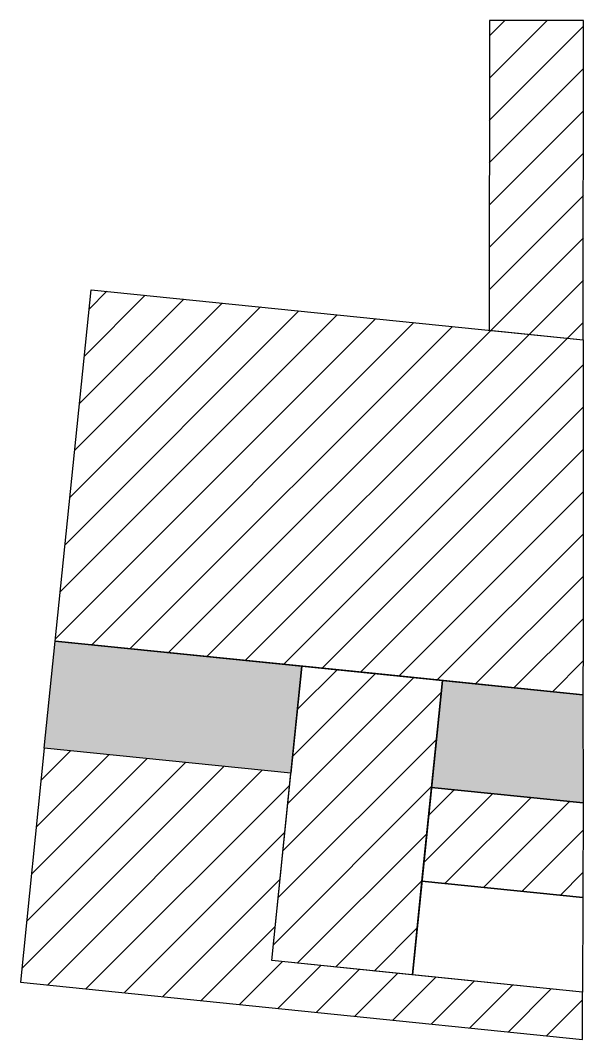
# Model space of a CAD drawing. Extents: x -11065 to -3171, y 5673278 to 5678514.
# Drawn here: x -9028.7 to -8909.2, y 5673899.6 to 5674116 of the extents above; entities that cross this region are included whole.
import ezdxf

# ---------------------------------------------------------------- set-up
doc = ezdxf.new("R2010")
doc.units = 0
doc.header["$LTSCALE"] = 5
for name, color, linetype in [('P-PROPOSED', 10, 'Continuous'), ('P-PROPOSED-H', 21, 'Continuous'), ('P-TEMP WITHIN RW-H', 254, 'Continuous'), ('P-TEMP WITHIN-BLACK', 5, 'Continuous'), ('P-TEMP-ATCO PIPELINES', 104, 'Continuous'), ('P-TEMP-ATCO PIPELINES-H', 71, 'Continuous')]:
    doc.layers.add(name, color=color, linetype=linetype)
pattern_1 = [(45, (-2291.471, 1740.0404), (-4.488896226, 4.488896226), [])]

msp = doc.modelspace()

# ---------------------------------------------------------------- hatches: boundary and pattern name
at = {"layer": 'P-PROPOSED-H', "true_color": 0xff4f14}
h = msp.add_hatch(dxfattribs=at)
h.set_pattern_fill('ANSI31', color=20, scale=1.999451)
h.set_pattern_definition([(45, (-2296.444, 1740.547), (-4.488896226, 4.488896226), [])])
h.paths.add_polyline_path([(-8945.527, 5673913.287), (-8975.364, 5673916.328), (-8968.992, 5673978.847), (-8939.155, 5673975.806)])
at = {"layer": 'P-TEMP WITHIN RW-H'}
h = msp.add_hatch(color=256, dxfattribs=at)
h.dxf.hatch_style = 1
h.paths.add_polyline_path([(-8971.309, 5673956.111), (-9023.669, 5673961.448), (-9021.351, 5673984.184), (-8968.992, 5673978.847)])
h = msp.add_hatch(color=256, dxfattribs=at)
h.dxf.hatch_style = 1
h.paths.add_polyline_path([(-8939.155, 5673975.806), (-8909.317, 5673972.764), (-8909.253, 5673949.817), (-8941.471, 5673953.077)])
at = {"layer": 'P-TEMP-ATCO PIPELINES-H'}
h = msp.add_hatch(dxfattribs=at)
h.set_pattern_fill('ANSI31', color=256, scale=1.999451)
h.set_pattern_definition(pattern_1)
h.paths.add_polyline_path([(-8909.244, 5674048.125), (-8909.177, 5674115.959), (-8929.172, 5674115.941), (-8929.236, 5674050.163)])
h = msp.add_hatch(dxfattribs=at)
h.set_pattern_fill('ANSI31', color=256, scale=1.999451)
h.set_pattern_definition(pattern_1)
h.paths.add_polyline_path([(-8909.306, 5673984.831), (-8909.317, 5673972.764), (-8954.073, 5673977.326), (-9021.351, 5673984.184), (-9013.748, 5674058.777), (-8909.244, 5674048.125)])
h = msp.add_hatch(dxfattribs=at)
h.set_pattern_fill('ANSI31', color=256, scale=1.999451)
h.set_pattern_definition(pattern_1)
h.paths.add_polyline_path([(-8971.309, 5673956.111), (-9023.669, 5673961.448), (-9028.738, 5673911.719), (-8909.389, 5673899.554), (-8909.379, 5673909.602), (-8950.5, 5673913.794), (-8975.364, 5673916.328)])
h = msp.add_hatch(dxfattribs=at)
h.set_pattern_fill('ANSI31', color=256, scale=1.999451)
h.set_pattern_definition([(45, (-2291.471, 1740.0404), (-4.488896226, 4.488896226), [])])
h.paths.add_polyline_path([(-8943.5, 5673933.178), (-8941.472, 5673953.07), (-8909.253, 5673949.817), (-8909.36, 5673929.698)])

# ---------------------------------------------------------------- linework, layer by layer
at = {"layer": 'P-PROPOSED', "flags": 128}
for points in [[(-8945.527, 5673913.287), (-8975.364, 5673916.328), (-8968.992, 5673978.847), (-8939.155, 5673975.806)], [(-8943.5, 5673933.178), (-8909.36, 5673929.698), (-8909.379, 5673909.602), (-8945.527, 5673913.287)]]:
    msp.add_lwpolyline(points, close=True, dxfattribs=at)
at = {"layer": 'P-TEMP WITHIN-BLACK'}
for points in [[(-8971.309, 5673956.111), (-9023.669, 5673961.448), (-9021.351, 5673984.184), (-8968.992, 5673978.847)], [(-8939.155, 5673975.806), (-8909.317, 5673972.764), (-8909.253, 5673949.817), (-8941.471, 5673953.077)]]:
    msp.add_lwpolyline(points, close=True, dxfattribs=at)
at = {"layer": 'P-TEMP-ATCO PIPELINES'}
msp.add_lwpolyline([(-8909.244, 5674048.125), (-8909.177, 5674115.959), (-8929.172, 5674115.941), (-8929.236, 5674050.163)], close=True, dxfattribs=at)
at = {"layer": 'P-TEMP-ATCO PIPELINES', "flags": 128}
for points in [[(-8909.306, 5673984.831), (-8909.317, 5673972.764), (-8954.073, 5673977.326), (-9021.351, 5673984.184), (-9013.748, 5674058.777), (-8909.244, 5674048.125)], [(-8971.309, 5673956.111), (-9023.669, 5673961.448), (-9028.738, 5673911.719), (-8909.389, 5673899.554), (-8909.379, 5673909.602), (-8950.5, 5673913.794), (-8950.5, 5673913.794), (-8975.364, 5673916.328)], [(-8943.5, 5673933.178), (-8941.472, 5673953.07), (-8909.253, 5673949.817), (-8909.36, 5673929.698)]]:
    msp.add_lwpolyline(points, close=True, dxfattribs=at)

doc.saveas('drawing.dxf')
